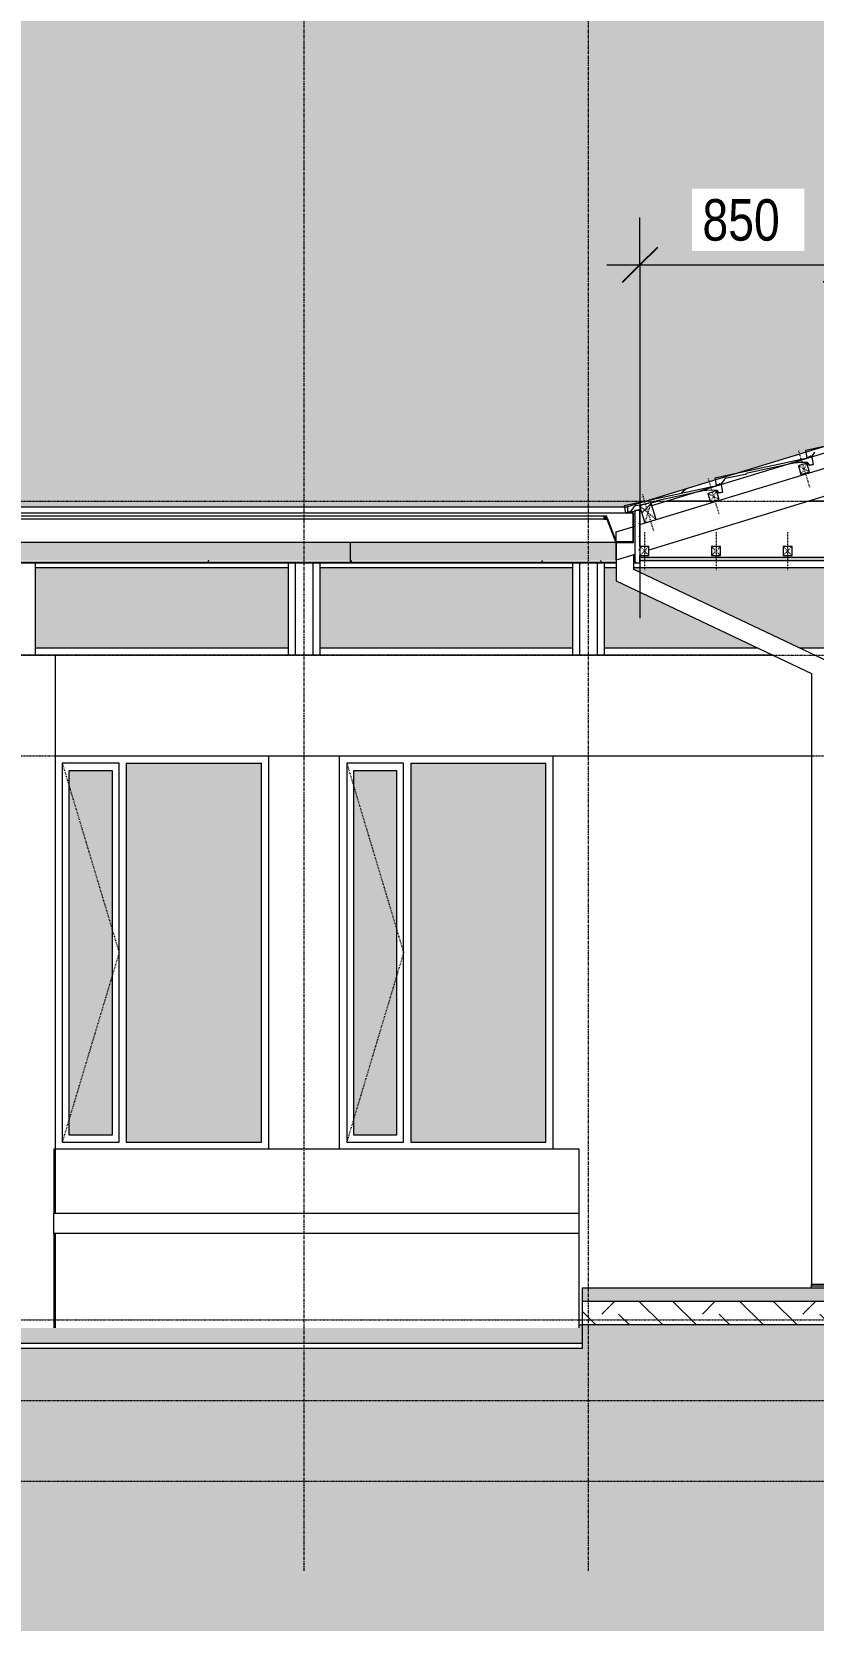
# Model space of a CAD drawing. Header units: millimetres. Extents: x -12186 to 152825, y -4386 to 9463.
# Drawn here: x 93888 to 97182, y -1313 to 5435 of the extents above; entities that cross this region are included whole.
import ezdxf

# ---------------------------------------------------------------- set-up
doc = ezdxf.new("R2010")
doc.units = ezdxf.units.MM
for name, pattern in [('1000 Dashed', [2, 1, -1]), ('Dash', [6.35, 3.175, -3.175]), ('Grid Line', [22.225, 12.7, -3.175, 3.175, -3.175])]:
    doc.linetypes.add(name, pattern=pattern)
for name, color, linetype, lineweight in [('A-ANNO-DIMS', 211, 'Continuous', 5), ('A-ANNO-DIMS-100', 211, 'Continuous', 5), ('A-CLNG', 13, 'Continuous', 9), ('A-CLNG-PATT', 13, 'Continuous', 9), ('A-DETL-GENF', 92, 'Continuous', 5), ('A-DETL-GENF-HDLN', 1, 'Dash', 5), ('A-DETL-MEDM', 33, 'Continuous', 18), ('A-FLOR', 192, 'Continuous', 9), ('A-FLOR-LEVL', 51, 'Continuous', 5), ('A-FLOR-MCUT', 51, 'Continuous', 9), ('A-FLOR-PATT', 8, 'Continuous', 9), ('A-GENM', 13, 'Continuous', 9), ('A-GLAZ', 151, 'Continuous', 9), ('A-GLAZ-CURT', 52, 'Continuous', 5), ('A-GLAZ-CWMG', 51, 'Continuous', 5), ('A-GLAZ-HDLN', 1, 'Dash', 9), ('A-ROOF', 132, 'Continuous', 9), ('A-ROOF-MCUT', 132, 'Continuous', 5), ('A-ROOF-OTLN', 132, 'Continuous', 9), ('A-ROOF-PATT', 132, 'Continuous', 9), ('A-WALL', 113, 'Continuous', 9), ('I-WALL', 2, 'Continuous', 9), ('S-BEAM', 12, 'Continuous', 5), ('S-COLS', 52, 'Continuous', 5), ('S-FSTN', 2, 'Continuous', 5), ('S-GRID', 1, 'Continuous', 5)]:
    doc.layers.add(name, color=color, linetype=linetype, lineweight=lineweight)
doc.styles.add('Arial_3', font='arial.ttf', dxfattribs={"width": 0.8, "height": 175})
doc.dimstyles.new('SVA_Arc_Length-1_8mm_BLUE', dxfattribs={"dimscale": 304.8, "dimtxt": 178.545395, "dimasz": 0.492126, "dimexe": 0.656168, "dimexo": 0.0625, "dimgap": 0.164042, "dimtad": 1, "dimdec": 0, "dimrnd": 5, "dimzin": 0, "dimdsep": 46, "dimtxsty": 'Arial_3', "dimblk1": 'OBLIQUE', "dimblk2": 'OBLIQUE', "dimsah": 1, "dimcen": 0.09, "dimdle": 0.459318, "dimazin": 0, "dimtfac": 1, "dimtdec": 4, "dimtix": 1, "dimtmove": 0, "dimatfit": 3, "dimfxl": 1.148294, "dimfxlon": 1, "dimtvp": 1, "dimtfill": 1, "dimtolj": 1, "dimtzin": 0, "dimarcsym": 2})
pattern_1 = [(45, (103927.5, 5539.62), (0, 424.264), [300, -300]), (45, (103857, 5610.12), (0, 424.264), [300, -300]), (45, (103786, 5681.12), (0, 424.264), [300, -300]), (135, (104210.5, 5751.62), (-424.264, 3e-14), [300, -300]), (135, (104281, 5822.12), (-424.264, 3e-14), [300, -300]), (135, (104352, 5893.12), (-424.264, 3e-14), [300, -300])]

# ---------------------------------------------------------------- blocks, each defined once
blk = doc.blocks.new('W-02 900x1660 - 900-1480273-Section 3')
at = {"layer": 'A-GLAZ', "lineweight": 5}
for points in [[(-13455.6, 780), (-13285.7, 780), (-13285.7, 2319), (-13465.7, 2319), (-13465.7, 780)], [(-13017.7, 750), (-12655.7, 750), (-12655.7, 2349), (-13225.7, 2349), (-13225.7, 750), (-13127.2, 750)]]:
    blk.add_hatch(color=256, dxfattribs=at).paths.add_polyline_path(points)
for p, q in [((-13495.7, 2350), (-13495.7, 750)), ((-13255.7, 2350), (-13495.7, 2350)), ((-13465.7, 780), (-13465.7, 2319)), ((-13465.7, 2319), (-13285.7, 2319)), ((-13285.7, 2319), (-13285.7, 780)), ((-13255.7, 750), (-13255.7, 2350)), ((-13225.7, 2349), (-13225.7, 750)), ((-13225.7, 2349), (-12655.7, 2349)), ((-12655.7, 750), (-12655.7, 2349)), ((-13495.7, 750), (-13255.7, 750)), ((-13285.7, 780), (-13465.7, 780)), ((-13225.7, 750), (-12655.7, 750))]:
    blk.add_line(p, q, dxfattribs=at)
at = {"layer": 'A-GLAZ-HDLN'}
for p, q in [((-13495.7, 2350), (-13255.7, 1550)), ((-13255.7, 1550), (-13495.7, 750))]:
    blk.add_line(p, q, dxfattribs=at)
blk = doc.blocks.new('FP_338-Section 3')
at = {"layer": 'A-ROOF-OTLN', "lineweight": 5}
for p, q in [((-23071.2, 3195), (-11159.8, 3195)), ((-11084.8, 3195), (-11071.2, 3195))]:
    blk.add_line(p, q, dxfattribs=at)
at = {"layer": 'A-ROOF-PATT', "lineweight": 5}
for p, q in [((-23077.9, 3197), (-11159.8, 3197)), ((-12886.7, 3193.9), (-12886.9, 3193.8)), ((-12886.5, 3193.9), (-12886.7, 3193.9)), ((-12886.3, 3193.9), (-12886.5, 3193.9)), ((-12886.1, 3194), (-12886.3, 3193.9)), ((-12885.9, 3194.1), (-12886.1, 3194)), ((-12885.7, 3194.2), (-12885.9, 3194.1)), ((-12885.5, 3194.2), (-12885.7, 3194.2)), ((-12885.3, 3194.4), (-12885.5, 3194.2)), ((-12885.2, 3194.5), (-12885.3, 3194.4)), ((-12885, 3194.6), (-12885.2, 3194.5)), ((-12884.8, 3194.8), (-12885, 3194.6)), ((-12884.6, 3194.9), (-12884.8, 3194.8)), ((-12884.4, 3195.1), (-12884.6, 3194.9)), ((-12884.2, 3195.3), (-12884.4, 3195.1)), ((-12884, 3195.5), (-12884.2, 3195.3)), ((-12883.8, 3195.7), (-12884, 3195.5)), ((-12883.6, 3195.9), (-12883.8, 3195.7)), ((-12883.4, 3196.1), (-12883.6, 3195.9)), ((-12883.2, 3196.3), (-12883.4, 3196.1)), ((-12883, 3196.6), (-12883.2, 3196.3)), ((-12882.9, 3196.8), (-12883, 3196.6)), ((-12882.7, 3197.1), (-12882.9, 3196.8)), ((-12882.5, 3197.4), (-12882.7, 3197.1)), ((-12882.3, 3197.6), (-12882.5, 3197.4)), ((-12882.1, 3197.9), (-12882.3, 3197.6)), ((-12881.9, 3198.2), (-12882.1, 3197.9)), ((-12881.7, 3198.5), (-12881.9, 3198.2)), ((-12881.5, 3198.8), (-12881.7, 3198.5)), ((-12881.3, 3199.2), (-12881.5, 3198.8)), ((-12881.1, 3199.5), (-12881.3, 3199.2)), ((-12880.9, 3199.8), (-12881.1, 3199.5)), ((-12880.7, 3200.2), (-12880.9, 3199.8)), ((-12880.6, 3200.5), (-12880.7, 3200.2)), ((-12880.4, 3200.9), (-12880.6, 3200.5)), ((-12880.2, 3201.2), (-12880.4, 3200.9)), ((-12880, 3201.6), (-12880.2, 3201.2)), ((-12879.8, 3201.9), (-12880, 3201.6)), ((-12879.6, 3202.3), (-12879.8, 3201.9)), ((-12879.4, 3202.6), (-12879.6, 3202.3)), ((-12879.2, 3203), (-12879.4, 3202.6)), ((-12879, 3203.4), (-12879.2, 3203)), ((-12878.8, 3203.8), (-12879, 3203.4)), ((-12878.6, 3204.1), (-12878.8, 3203.8)), ((-12878.5, 3204.5), (-12878.6, 3204.1)), ((-12632.6, 3204.5), (-12632.6, 3204.5)), ((-12280.4, 3204.1), (-12280.6, 3204.5)), ((-12280.2, 3203.8), (-12280.4, 3204.1)), ((-12280.1, 3203.4), (-12280.2, 3203.8)), ((-12279.9, 3203), (-12280.1, 3203.4)), ((-12279.7, 3202.6), (-12279.9, 3203)), ((-12279.5, 3202.3), (-12279.7, 3202.6)), ((-12279.3, 3201.9), (-12279.5, 3202.3)), ((-12279.1, 3201.6), (-12279.3, 3201.9)), ((-12278.9, 3201.2), (-12279.1, 3201.6)), ((-12278.7, 3200.9), (-12278.9, 3201.2)), ((-12278.5, 3200.5), (-12278.7, 3200.9)), ((-12278.3, 3200.2), (-12278.5, 3200.5)), ((-12278.1, 3199.8), (-12278.3, 3200.2)), ((-12277.9, 3199.5), (-12278.1, 3199.8)), ((-12277.8, 3199.2), (-12277.9, 3199.5)), ((-12277.6, 3198.8), (-12277.8, 3199.2)), ((-12277.4, 3198.5), (-12277.6, 3198.8)), ((-12277.2, 3198.2), (-12277.4, 3198.5)), ((-12277, 3197.9), (-12277.2, 3198.2)), ((-12276.8, 3197.6), (-12277, 3197.9)), ((-12276.6, 3197.4), (-12276.8, 3197.6)), ((-12276.4, 3197.1), (-12276.6, 3197.4)), ((-12276.2, 3196.8), (-12276.4, 3197.1)), ((-12276, 3196.6), (-12276.2, 3196.8)), ((-12275.8, 3196.3), (-12276, 3196.6)), ((-12275.9, 3197), (-12275.9, 3204.5)), ((-12275.6, 3196.1), (-12275.8, 3196.3)), ((-12275.5, 3195.9), (-12275.6, 3196.1)), ((-12275.3, 3195.7), (-12275.5, 3195.9)), ((-12275.1, 3195.5), (-12275.3, 3195.7)), ((-12274.9, 3195.3), (-12275.1, 3195.5)), ((-12274.7, 3195.1), (-12274.9, 3195.3)), ((-12274.5, 3194.9), (-12274.7, 3195.1)), ((-12274.3, 3194.8), (-12274.5, 3194.9)), ((-12274.1, 3194.6), (-12274.3, 3194.8)), ((-12273.9, 3194.5), (-12274.1, 3194.6)), ((-12273.7, 3194.4), (-12273.9, 3194.5)), ((-12273.5, 3194.2), (-12273.7, 3194.4)), ((-12273.4, 3194.2), (-12273.5, 3194.2)), ((-12273.2, 3194.1), (-12273.4, 3194.2)), ((-12273, 3194), (-12273.2, 3194.1)), ((-12272.8, 3193.9), (-12273, 3194)), ((-12272.6, 3193.9), (-12272.8, 3193.9)), ((-12272.4, 3193.9), (-12272.6, 3193.9)), ((-12272.2, 3193.8), (-12272.4, 3193.9)), ((-11478.1, 3194.1), (-11478.3, 3194)), ((-11477.9, 3194.2), (-11478.1, 3194.1)), ((-11477.7, 3194.3), (-11477.9, 3194.2)), ((-11477.5, 3194.4), (-11477.7, 3194.3)), ((-11477.3, 3194.5), (-11477.5, 3194.4)), ((-11477.1, 3194.6), (-11477.3, 3194.5)), ((-11476.9, 3194.8), (-11477.1, 3194.6)), ((-11476.7, 3194.9), (-11476.9, 3194.8)), ((-11476.6, 3195.1), (-11476.7, 3194.9)), ((-11476.4, 3195.3), (-11476.6, 3195.1)), ((-11476.2, 3195.5), (-11476.4, 3195.3)), ((-11476, 3195.7), (-11476.2, 3195.5)), ((-11475.8, 3195.9), (-11476, 3195.7)), ((-11475.6, 3196.1), (-11475.8, 3195.9)), ((-11475.4, 3196.4), (-11475.6, 3196.1)), ((-11475.2, 3196.6), (-11475.4, 3196.4)), ((-11475, 3196.9), (-11475.2, 3196.6)), ((-11474.8, 3197.1), (-11475, 3196.9)), ((-11474.6, 3197.4), (-11474.8, 3197.1)), ((-11474.5, 3197.7), (-11474.6, 3197.4)), ((-11474.3, 3198), (-11474.5, 3197.7)), ((-11474.1, 3198.3), (-11474.3, 3198)), ((-11473.9, 3198.6), (-11474.1, 3198.3)), ((-11473.7, 3198.9), (-11473.9, 3198.6)), ((-11473.5, 3199.2), (-11473.7, 3198.9)), ((-11473.3, 3199.5), (-11473.5, 3199.2)), ((-11473.1, 3199.8), (-11473.3, 3199.5)), ((-11472.9, 3200.2), (-11473.1, 3199.8)), ((-11472.7, 3200.5), (-11472.9, 3200.2)), ((-11472.5, 3200.9), (-11472.7, 3200.5)), ((-11472.4, 3201.2), (-11472.5, 3200.9)), ((-11472.2, 3201.6), (-11472.4, 3201.2)), ((-11472, 3201.9), (-11472.2, 3201.6)), ((-11471.8, 3202.3), (-11472, 3201.9)), ((-11471.6, 3202.7), (-11471.8, 3202.3)), ((-11471.4, 3203), (-11471.6, 3202.7)), ((-11471.2, 3203.4), (-11471.4, 3203)), ((-11471, 3203.8), (-11471.2, 3203.4)), ((-11470.8, 3204.1), (-11471, 3203.8)), ((-11470.6, 3204.5), (-11470.8, 3204.1)), ((-11224.6, 3204.1), (-11224.8, 3204.5)), ((-11224.4, 3203.8), (-11224.6, 3204.1)), ((-11224.2, 3203.4), (-11224.4, 3203.8)), ((-11224, 3203.1), (-11224.2, 3203.4)), ((-11223.9, 3202.7), (-11224, 3203.1)), ((-11223.7, 3202.4), (-11223.9, 3202.7)), ((-11223.5, 3202), (-11223.7, 3202.4)), ((-11223.3, 3201.7), (-11223.5, 3202)), ((-11223.1, 3201.4), (-11223.3, 3201.7)), ((-11222.9, 3201), (-11223.1, 3201.4)), ((-11222.8, 3200.7), (-11222.9, 3201)), ((-11222.6, 3200.4), (-11222.8, 3200.7)), ((-11222.4, 3200), (-11222.6, 3200.4)), ((-11222.2, 3199.7), (-11222.4, 3200)), ((-11222, 3199.4), (-11222.2, 3199.7)), ((-11221.8, 3199.1), (-11222, 3199.4)), ((-11221.7, 3198.8), (-11221.8, 3199.1)), ((-11221.5, 3198.5), (-11221.7, 3198.8)), ((-11221.3, 3198.2), (-11221.5, 3198.5)), ((-11221.1, 3197.9), (-11221.3, 3198.2)), ((-11084.8, 3197), (-11077.9, 3197))]:
    blk.add_line(p, q, dxfattribs=at)
blk = doc.blocks.new('Downpipe - Downpipe-1373795-Section 3')
at = {"layer": 'A-GENM', "lineweight": 5}
for p, q in [((-11159.8, 3280.2), (-11159.8, 3119)), ((-11084.8, 3166.5), (-11084.8, 3229.3)), ((-11159.8, 3119), (-10334.8, 2727.6)), ((-10259.8, 2775), (-11084.8, 3166.5)), ((-10259.8, 144.1), (-10259.8, 2775)), ((-10334.8, 2727.6), (-10334.8, 144.1)), ((-10334.8, 151.5), (-10259.8, 151.5)), ((-10334.8, 134), (-10334.8, 151.5)), ((-10334.8, 144.1), (-10259.8, 144.1)), ((-10259.8, 134), (-10259.8, 151.5))]:
    blk.add_line(p, q, dxfattribs=at)
blk = doc.blocks.new('Structural Connections 1 - Structural Connections 1-1359859-Section 3')
at = {"layer": 'S-FSTN'}
for p, q in [((-10762.1, 3455), (-10947.1, 3455)), ((-10736.4, 3455), (-10747.5, 3455)), ((-10113.2, 3455), (-10346.5, 3455))]:
    blk.add_line(p, q, dxfattribs=at)
blk = doc.blocks.new('Timber Truss - Timber Truss-1376232-Section 3')
at = {"layer": 'S-BEAM'}
for p, q in [((-11058.8, 3356.4), (-7802.7, 4351.9)), ((-7802.7, 4232.7), (-11020.7, 3248.9)), ((-11159.7, 3325.6), (-11088.8, 3347.3)), ((-11159.7, 3288.9), (-11159.7, 3325.6)), ((-11085.7, 3348.2), (-11080.7, 3349.8)), ((-11159.7, 3206.4), (-11159.7, 3280.1)), ((-11080.7, 3230.5), (-11159.7, 3206.4))]:
    blk.add_line(p, q, dxfattribs=at)
blk = doc.blocks.new('System Panel - Glazed-1463160-Section 3')
at = {"layer": 'A-GLAZ-CURT'}
blk.add_hatch(color=256, dxfattribs=at).paths.add_polyline_path([(-21993.8, 2835), (-20943.2, 2835), (-20943.2, 3175), (-22008.2, 3175), (-22008.2, 2835)])
blk = doc.blocks.new('Rectangular Mullion - 30x75-V347-Section 3')
at = {"layer": 'A-GLAZ-CWMG'}
for p, q in [((-12408.1718, 3175), (-12408.1718, 3195)), ((-12408.1718, 3175), (-11343.1718, 3175)), ((-11343.1718, 3195), (-11343.1718, 3175))]:
    blk.add_line(p, q, dxfattribs=at)
blk = doc.blocks.new('Rectangular Mullion - 30x75-1463159-Section 3')
at = {"layer": 'A-GLAZ-CWMG'}
for p, q in [((-22008.1718, 2805), (-22008.1718, 2835)), ((-20943.1718, 2835), (-22008.1718, 2835)), ((-20943.1718, 2835), (-20943.1718, 2805))]:
    blk.add_line(p, q, dxfattribs=at)
blk = doc.blocks.new('Rectangular Mullion - 30x75-V346-Section 3')
at = {"layer": 'A-GLAZ-CWMG'}
blk.add_line((-13743.1718, 3195), (-13743.1718, 2805), dxfattribs=at)
blk = doc.blocks.new('Rectangular Mullion - 30x75-V348-Section 3')
at = {"layer": 'A-GLAZ-CWMG'}
blk.add_line((-12408.1718, 2805), (-12408.1718, 3195), dxfattribs=at)
blk = doc.blocks.new('System Panel - Glazed-V353-Section 3')
at = {"layer": 'A-GLAZ-CURT'}
h = blk.add_hatch(color=256, dxfattribs=at)
h.paths.add_polyline_path([(-11208.2, 2835), (-10561.2, 2835), (-11159.8, 3119), (-11159.8, 3175), (-11208.2, 3175), (-11208.2, 2999.3)])
h.paths.add_polyline_path([(-10171.7, 2835), (-10143.2, 2835), (-10143.2, 3175), (-11084.8, 3175), (-11084.8, 3166.5), (-10386.2, 2835), (-10259.8, 2835)])
blk = doc.blocks.new('Rectangular Mullion - 30x75-V354-Section 3')
at = {"layer": 'A-GLAZ-CWMG'}
for p, q in [((-11208.2, 3175), (-11208.2, 3195)), ((-11208.2, 3175), (-11159.8, 3175)), ((-11084.8, 3175), (-10143.2, 3175)), ((-10143.2, 3205), (-10143.2, 3175))]:
    blk.add_line(p, q, dxfattribs=at)
blk = doc.blocks.new('Rectangular Mullion - 30x75-V355-Section 3')
at = {"layer": 'A-GLAZ-CWMG'}
for p, q in [((-11208.2, 2805), (-11208.2, 2835)), ((-10561.2, 2835), (-11208.2, 2835)), ((-10143.2, 2835), (-10386.2, 2835)), ((-10143.2, 2835), (-10143.2, 2805))]:
    blk.add_line(p, q, dxfattribs=at)
blk = doc.blocks.new('Repeating Detail - Timber _38 x 38_-372870-Section 3')
at = {"layer": 'A-DETL-GENF'}
for p, q in [((-10354.3, 3614.9), (-10390.7, 3603.8)), ((-10390.7, 3603.8), (-10379.6, 3567.5)), ((-10379.6, 3567.5), (-10343.2, 3578.6)), ((-10343.2, 3578.6), (-10354.3, 3614.9)), ((-10735.7, 3498.4), (-10772, 3487.3)), ((-10772, 3487.3), (-10760.9, 3450.9)), ((-10760.9, 3450.9), (-10724.5, 3462)), ((-10724.5, 3462), (-10735.7, 3498.4))]:
    blk.add_line(p, q, dxfattribs=at)
at = {"layer": 'A-DETL-GENF-HDLN'}
for p, q in [((-10390.3, 3667.7), (-10343.6, 3514.7)), ((-10343.2, 3578.6), (-10390.7, 3603.8)), ((-10354.3, 3614.9), (-10379.6, 3567.5)), ((-10771.7, 3551.1), (-10724.9, 3398.1)), ((-10724.5, 3462), (-10772, 3487.3)), ((-10735.7, 3498.4), (-10760.9, 3450.9))]:
    blk.add_line(p, q, dxfattribs=at)
blk = doc.blocks.new('Repeating Detail - Conc Roof Tile-372879-Section 3')
at = {"layer": 'A-DETL-GENF'}
for p, q in [((-9950.2, 3757.2), (-10360.9, 3669.3)), ((-10360.9, 3669.3), (-10354.5, 3639.5)), ((-10341.8, 3642.2), (-10341.1, 3644.4)), ((-10341.1, 3644.4), (-10341.8, 3642.2)), ((-10341.1, 3644.4), (-10339.4, 3644.8)), ((-10339.4, 3644.8), (-10341.1, 3644.4)), ((-10339.4, 3644.8), (-10337.9, 3643.1)), ((-10337.9, 3643.1), (-10339.4, 3644.8)), ((-10322.7, 3661.2), (-10333.3, 3644.9)), ((-10332.7, 3640.2), (-10743.4, 3552.4)), ((-10402.3, 3616.7), (-10604.7, 3573.4)), ((-10402.3, 3616.7), (-10394.4, 3617.8)), ((-10394, 3617.8), (-10402.3, 3616.7)), ((-10352.7, 3617.6), (-10394, 3617.8)), ((-10354.5, 3639.5), (-10341.8, 3642.2)), ((-10341.8, 3642.2), (-10354.5, 3639.5)), ((-10349.9, 3615.8), (-10347, 3608.5)), ((-10347, 3608.5), (-10349.9, 3615.8)), ((-10342.1, 3607), (-10343.6, 3606.7)), ((-10326.3, 3610.4), (-10342.1, 3607)), ((-10342.1, 3607), (-10326.3, 3610.4)), ((-10326.3, 3610.4), (-10342.1, 3607)), ((-10337.9, 3643.1), (-10335.2, 3643.6)), ((-10335.2, 3643.6), (-10337.9, 3643.1)), ((-10326.3, 3610.4), (-10332.7, 3640.2)), ((-10715.2, 3523.3), (-11125.9, 3435.4)), ((-10743.4, 3552.4), (-10737, 3522.6)), ((-10737, 3522.6), (-10724.3, 3525.3)), ((-10724.3, 3525.3), (-10737, 3522.6)), ((-10724.3, 3525.3), (-10723.6, 3527.5)), ((-10723.6, 3527.5), (-10724.3, 3525.3)), ((-10723.6, 3527.5), (-10722, 3527.8)), ((-10722, 3527.8), (-10723.6, 3527.5)), ((-10722, 3527.8), (-10720.4, 3526.1)), ((-10720.4, 3526.1), (-10722, 3527.8)), ((-10720.4, 3526.1), (-10717.7, 3526.7)), ((-10717.7, 3526.7), (-10720.4, 3526.1)), ((-10705.3, 3544.3), (-10715.8, 3528)), ((-10708.8, 3493.5), (-10715.2, 3523.3)), ((-10692.4, 3553), (-10614.9, 3568.5)), ((-11074.9, 3436.1), (-11022.3, 3446.6)), ((-11012, 3448.6), (-10997.4, 3451.5)), ((-10784.8, 3499.7), (-10987.3, 3456.4)), ((-10784.8, 3499.7), (-10776.9, 3500.8)), ((-10776.5, 3500.8), (-10784.8, 3499.7)), ((-10735.2, 3500.7), (-10776.5, 3500.8)), ((-10732.5, 3498.8), (-10729.5, 3491.6)), ((-10729.5, 3491.6), (-10732.5, 3498.8)), ((-10724.6, 3490.1), (-10726.1, 3489.8)), ((-10708.8, 3493.5), (-10724.6, 3490.1)), ((-10724.6, 3490.1), (-10708.8, 3493.5)), ((-10708.8, 3493.5), (-10724.6, 3490.1)), ((-11125.9, 3435.4), (-11119.6, 3405.6)), ((-11119.6, 3405.6), (-11106.8, 3408.3)), ((-11106.8, 3408.3), (-11119.6, 3405.6)), ((-11106.8, 3408.3), (-11106.1, 3410.5)), ((-11106.1, 3410.5), (-11106.8, 3408.3)), ((-11106.1, 3410.5), (-11104.5, 3410.9)), ((-11104.5, 3410.9), (-11106.1, 3410.5)), ((-11104.5, 3410.9), (-11102.9, 3409.2)), ((-11102.9, 3409.2), (-11104.5, 3410.9)), ((-11102.9, 3409.2), (-11100.2, 3409.7)), ((-11100.2, 3409.7), (-11102.9, 3409.2)), ((-11087.8, 3427.3), (-11098.3, 3411))]:
    blk.add_line(p, q, dxfattribs=at)
for centre, radius, start, end in [((-10335.8, 3646.6), 3, 282.07566, 327.07566), ((-10335.8, 3646.6), 3, 282.07566, 327.07566), ((-10352.7, 3614.6), 3, 22.07566, 89.8219), ((-10344.2, 3609.7), 3, 202.07566, 282.07566), ((-10344.2, 3609.7), 3, 202.07566, 282.07566), ((-10718.3, 3529.6), 3, 282.07566, 327.07566), ((-10718.3, 3529.6), 3, 282.07566, 327.07566), ((-10688.5, 3533.4), 20, 101.28455, 147.07566), ((-10616, 3578.4), 10, 276.57566, 312.04112), ((-10602.6, 3563.6), 10, 102.07566, 132.04112), ((-10998.6, 3461.5), 10, 276.57566, 312.04112), ((-10985.2, 3446.6), 10, 102.07566, 132.04112), ((-10735.2, 3497.7), 3, 22.07566, 89.8219), ((-10726.7, 3492.7), 3, 202.07566, 282.07566), ((-10726.7, 3492.7), 3, 202.07566, 282.07566), ((-11100.9, 3412.7), 3, 282.07566, 327.07566), ((-11100.9, 3412.7), 3, 282.07566, 327.07566), ((-11071, 3416.5), 20, 101.28455, 147.07566)]:
    blk.add_arc(centre, radius, start, end, dxfattribs=at)
blk = doc.blocks.new('Repeating Detail - Timber _50 x 75_-372872-Section 3')
at = {"layer": 'A-DETL-GENF'}
h = blk.add_hatch(dxfattribs=at)
h.set_pattern_fill('FP_136', color=256, style=0, pattern_type=2)
h.set_pattern_definition([(45, (-3547.9, 5504.12), (-141.4214, 141.4214), [])])
h.paths.add_polyline_path([(-11038.2, 3363.3), (-10990.4, 3377.9), (-11012.4, 3449.6), (-11060.2, 3435), (-11047.4, 3393.2)])
for p, q in [((-11012.4, 3449.6), (-11060.2, 3435)), ((-10990.4, 3377.9), (-11012.4, 3449.6)), ((-11060.2, 3435), (-11038.2, 3363.3)), ((-11038.2, 3363.3), (-10990.4, 3377.9))]:
    blk.add_line(p, q, dxfattribs=at)
at = {"layer": 'A-DETL-GENF-HDLN'}
for p, q in [((-11048.7, 3483), (-11001.9, 3329.9)), ((-11012.4, 3449.6), (-11038.2, 3363.3)), ((-10990.4, 3377.9), (-11060.2, 3435))]:
    blk.add_line(p, q, dxfattribs=at)
blk = doc.blocks.new('Repeating Detail - Timber _38 x 38_-V356-Section 3')
at = {"layer": 'A-DETL-GENF'}
for p, q in [((-11020.7, 3263.5), (-11058.7, 3263.5)), ((-11058.7, 3263.5), (-11058.7, 3225.5)), ((-11020.7, 3225.5), (-11020.7, 3263.5)), ((-10719, 3263.5), (-10757, 3263.5)), ((-10757, 3263.5), (-10757, 3225.5)), ((-10719, 3225.5), (-10719, 3263.5)), ((-10417.3, 3263.5), (-10455.3, 3263.5)), ((-10455.3, 3263.5), (-10455.3, 3225.5)), ((-10417.3, 3225.5), (-10417.3, 3263.5)), ((-10115.7, 3263.5), (-10153.7, 3263.5)), ((-10153.7, 3263.5), (-10153.7, 3225.5)), ((-10115.7, 3225.5), (-10115.7, 3263.5)), ((-11058.7, 3225.5), (-11020.7, 3225.5)), ((-10757, 3225.5), (-10719, 3225.5)), ((-10455.3, 3225.5), (-10417.3, 3225.5)), ((-10153.7, 3225.5), (-10115.7, 3225.5))]:
    blk.add_line(p, q, dxfattribs=at)
at = {"layer": 'A-DETL-GENF-HDLN'}
for p, q in [((-11039.7, 3324.5), (-11039.7, 3164.5)), ((-10738, 3324.5), (-10738, 3164.5)), ((-10436.3, 3324.5), (-10436.3, 3164.5)), ((-10134.7, 3324.5), (-10134.7, 3164.5)), ((-11020.7, 3263.5), (-11058.7, 3225.5)), ((-11020.7, 3225.5), (-11058.7, 3263.5)), ((-10719, 3263.5), (-10757, 3225.5)), ((-10719, 3225.5), (-10757, 3263.5)), ((-10417.3, 3263.5), (-10455.3, 3225.5)), ((-10417.3, 3225.5), (-10455.3, 3263.5)), ((-10115.7, 3263.5), (-10153.7, 3225.5)), ((-10115.7, 3225.5), (-10153.7, 3263.5))]:
    blk.add_line(p, q, dxfattribs=at)
blk = doc.blocks.new('DIMBLOCK34-Section 3')
at = {"layer": 'A-ANNO-DIMS-100'}
for p, q in [((96452.2, 4452.2), (96452.2, 4652.2)), ((97300.2, 4452.2), (97300.2, 4652.2)), ((96312.2, 4452.2), (97440.2, 4452.2)), ((96452.2, 4452.2), (96452.2, 2961.1)), ((97300.2, 4452.2), (97300.2, 4102.2))]:
    blk.add_line(p, q, dxfattribs=at)
at = {"layer": 'A-ANNO-DIMS-100', "lineweight": 25}
for p, q in [((96452.2, 4452.2), (96527.2, 4527.2)), ((97300.2, 4452.2), (97375.2, 4527.2)), ((96452.2, 4452.2), (96377.2, 4377.2)), ((97300.2, 4452.2), (97225.2, 4377.2))]:
    blk.add_line(p, q, dxfattribs=at)
at = {"layer": 'A-ANNO-DIMS-100', "color": 0, "insert": (96715.5, 4729.4), "char_height": 175, "width": 385.658, "attachment_point": 1, "line_spacing_factor": 0.941778, "style": 'Arial_3', "bg_fill": 3, "box_fill_scale": 1.25, "bg_fill_color": 256, "bg_fill_true_color": 13158600, "bg_fill_transparency": 0}
blk.add_mtext('850', dxfattribs=at)
blk = doc.blocks.new('_Oblique')
at = {"color": 0, "linetype": 'ByBlock', "lineweight": -2}
blk.add_line((-0.5, -0.5), (0.5, 0.5), dxfattribs=at)

msp = doc.modelspace()

# ---------------------------------------------------------------- hatches: boundary and pattern name
at = {"layer": 'A-CLNG-PATT', "lineweight": 5}
h = msp.add_hatch(dxfattribs=at)
h.set_pattern_fill('FP_127', color=256, style=0, pattern_type=2)
h.set_pattern_definition([(0, (103962.988, 5504.122), (101.6, 25.4), [3.353, -72.847, 3.353, -72.847, -406.4]), (0, (103962.988, 5504.122), (101.6, 25.4), [-152.4, 3.353, -149.047, 3.353, -72.847, -177.8]), (0, (103962.988, 5504.122), (101.6, 25.4), [-381, 3.353, -47.447, 3.353, -123.647]), (120, (104001.088, 5516.822), (-72.797045, 75.28818), [3.353, -72.847, 3.353, -72.847, -406.4]), (120, (104001.088, 5516.822), (-72.797045, 75.28818), [-152.4, 3.353, -149.047, 3.353, -72.847, -177.8]), (120, (104001.088, 5516.822), (-72.797045, 75.28818), [-381, 3.353, -47.447, 3.353, -123.647]), (240, (104013.788, 5567.622), (-28.802955, -100.68818), [3.353, -72.847, 3.353, -72.847, -406.4]), (240, (104013.788, 5567.622), (-28.802955, -100.68818), [-152.4, 3.353, -149.047, 3.353, -72.847, -177.8]), (240, (104013.788, 5567.622), (-28.802955, -100.68818), [-381, 3.353, -47.447, 3.353, -123.647])])
h.paths.add_polyline_path([(108504.5, 3205), (109370.2, 3205), (109370.2, 3217), (108444.7, 3217), (108444.7, 3205), (108449.8, 3205)])
h.paths.add_polyline_path([(96452.2, 3205), (99797.7, 3205), (99797.7, 3217), (96452.2, 3217)])
at = {"layer": 'A-DETL-GENF'}
h = msp.add_hatch(dxfattribs=at)
h.set_pattern_fill('FP_113', color=135, style=0, pattern_type=2)
h.set_pattern_definition(pattern_1)
h.paths.add_polyline_path([(94510.3, -1312.7), (112007.4, -1312.7), (112007.4, 5.8), (110837.6, -420), (108542.2, -420), (108542.2, -552.5), (108857.2, -552.5), (108857.2, -852.5), (107957.2, -852.5), (107957.2, -552.5), (108272.2, -552.5), (108272.2, -285), (104620.2, -285), (104620.2, -552.5), (104903.2, -552.5), (104903.2, -852.5), (104203.2, -852.5), (104203.2, -552.5), (104486.2, -545), (104486.2, -285), (102404.2, -285), (102404.2, -552.5), (102699.2, -552.5), (102699.2, -852.5), (101999.2, -852.5), (101999.2, -552.5), (102294.2, -552.5), (102294.2, -285), (99978.2, -285), (99978.2, -552.5), (100293.2, -552.5), (100293.2, -852.5), (99393.2, -852.5), (99393.2, -552.5), (99708.2, -552.5), (99703.8, -20), (96208.2, -20), (96208.2, -120), (84156, -120), (84156, -1312.7), (94493.2, -1312.7)])
at = {"layer": 'A-FLOR-PATT'}
msp.add_hatch(color=256, dxfattribs=at).paths.add_polyline_path([(97783, 79), (99708.2, 145.4), (99708.2, 200.4), (97749.7, 134), (96208.2, 134.2), (96208.2, 79.2), (97777.1, 79)])
at = {"layer": 'A-FLOR-PATT', "lineweight": 5}
h = msp.add_hatch(dxfattribs=at)
h.set_pattern_fill('FP_113', color=256, style=0, pattern_type=2)
h.set_pattern_definition(pattern_1)
h.paths.add_polyline_path([(96221.2, -20), (97831.8, -19.4), (99708.2, 45.4), (99708.2, 145.4), (97777.1, 79), (96208.2, 79.2), (96208.2, -20)])
h = msp.add_hatch(dxfattribs=at)
h.set_pattern_fill('FP_114', color=256, style=0, pattern_type=2)
h.set_pattern_definition([(356.951, (99043.383, -210.073), (141.421131, -0.0011883), [212.433, -70.811]), (3.049, (99114.094, -213.839), (141.421131, 0.0011883), [212.433, -70.811])])
h.paths.add_polyline_path([(91428.2, -100), (96208.2, -100), (96208.2, -20), (96195.2, -21), (96195.2, -33.4), (93685.2, -33.4), (93685.2, -20), (88891.2, -20), (88891.2, -33.4), (86675.2, -33.4), (86675.2, -20), (85300.2, -20), (85300.2, -100), (91209.3, -100)])
at = {"layer": 'A-ROOF-PATT', "lineweight": 5}
h = msp.add_hatch(dxfattribs=at)
h.set_pattern_fill('FP_118', color=256, style=0, pattern_type=2)
h.set_pattern_definition([(0, (107510.896, -935.11), (323.85, 44.557), [76.2, -63.5, 88.9, -38.1, -165.1]), (0, (107510.896, -935.11), (323.85, 44.557), [-266.7, 114.3, -50.8]), (0, (107587.096, -933.254), (323.85, 44.557), [63.5, -241.3, 50.8, -76.2]), (0, (107739.496, -937.896), (323.85, 44.557), [38.1, -393.7]), (90, (107510.9, -935.11), (-107.95, 44.557), [42.701, -135.529]), (90, (107587.1, -935.11), (-107.95, 44.557), [41.773, -136.457]), (90, (107650.6, -935.11), (-107.95, 44.557), [38.988, -139.242]), (90, (107739.5, -937.9), (-107.95, 44.557), [42.701, -135.529]), (90, (107777.6, -937.9), (-107.95, 44.557), [42.701, -135.529]), (90, (107891.9, -935.11), (-107.95, 44.557), [40.844, -137.385])])
h.paths.add_polyline_path([(84400.2, 3431.1), (84513.4, 3431.1), (84513.4, 3435.3), (84486.7, 3457.6), (84413.9, 3435.3)])
h.paths.add_polyline_path([(96400.2, 3431.1), (102921.2, 5424.8), (102812.7, 5458), (102809.6, 5456.2), (102808.8, 5443.5), (102789.9, 5444.9), (102761.2, 5428.3), (102761.2, 5402.9), (102746.2, 5402.9), (102746.2, 5429.7), (102781.4, 5450), (101616.4, 5806.2), (92292.5, 5806.2), (92292.5, 5784.4), (84595.5, 3431.1), (96351.2, 3431.1)])
h = msp.add_hatch(dxfattribs=at)
h.set_pattern_fill('FP_116', color=256, style=0, pattern_type=2)
h.set_pattern_definition([(50, (103963, 5504.1), (728.737, -63.756), [76.2, -838.2]), (355, (103963, 5504.1), (-140.97, 764.23), [60.96, -670.56]), (100.451, (104023.7, 5498.8), (587.77, 700.467), [64.76, -712.36]), (46.184, (103963, 5707.3), (1084.32, -168.17), [114.3, -1257.3]), (96.636, (104053.3, 5693.3), (949.61, 989.71), [97.14, -1068.54]), (351.184, (103963, 5707.3), (949.62, 989.7), [91.44, -1005.84]), (21, (104064.6, 5656.5), (606.46, -409.06), [76.2, -838.2]), (326, (104064.6, 5656.5), (247.21, 736.75), [60.96, -670.56]), (71.451, (104115.1, 5622.4), (853.67, 327.685), [64.76, -712.36]), (37.5, (103963, 5504.12), (12.355, 338.22), [33.528, -628.904, 33.528, -647.192, -673.1]), (37.5, (103963, 5504.12), (12.355, 338.22), [-1343.152, 33.528, -639.572]), (7.5, (103963, 5504.12), (267.279, 400.722), [33.528, -354.584, 33.528, -613.664, -256.54]), (7.5, (103963, 5504.12), (267.279, 400.722), [-1035.304, 33.528, -223.012]), (327.5, (103736.42, 5504.12), (542.363, -22.915), [33.528, -220.472, 33.528, -1810.512]), (327.5, (103736.42, 5504.12), (542.363, -22.915), [-287.528, -758.952, 33.528, -1018.032]), (317.5, (103634.8, 5504.1), (592.517, 101.707), [33.528, -296.672, 33.528, -492.76, -746.76]), (317.5, (103634.8, 5504.1), (592.517, 101.707), [-856.49, 33.53, -713.23])])
h.paths.add_polyline_path([(109442.2, 3405), (109442.2, 3431.1), (102921.2, 5424.8), (96400.2, 3431.1), (96400.2, 3405), (96454.8, 3421.7), (96450.7, 3435), (96498.5, 3449.6), (96502.6, 3436.3), (102921.2, 5398.7), (109380.2, 3424)])
h = msp.add_hatch(dxfattribs=at)
h.set_pattern_fill('FP_119', color=256, style=0, pattern_type=2)
h.set_pattern_definition([(0, (103962.99, 5504.12), (406.4, 101.6), [33.528, -271.272, 33.528, -271.272, -1625.6]), (0, (103962.99, 5504.12), (406.4, 101.6), [-609.6, 33.528, -576.072, 33.528, -271.272, -711.2]), (0, (103962.99, 5504.12), (406.4, 101.6), [-1524, 33.528, -169.672, 33.528, -474.472]), (120, (104115.39, 5554.92), (-291.1882, 301.1527), [33.528, -271.272, 33.528, -271.272, -1625.6]), (120, (104115.39, 5554.92), (-291.1882, 301.1527), [-609.6, 33.528, -576.072, 33.528, -271.272, -711.2]), (120, (104115.39, 5554.92), (-291.1882, 301.1527), [-1524, 33.528, -169.672, 33.528, -474.472]), (240, (104166.19, 5758.12), (-115.2118, -402.7527), [33.528, -271.272, 33.528, -1896.872]), (240, (104166.19, 5758.12), (-115.2118, -402.7527), [-338.328, -271.272, 33.528, -576.072, -1016]), (240, (104166.19, 5758.12), (-115.2118, -402.7527), [-1219.2, 33.528, -271.272, 33.528, -677.672]), (240, (104166.19, 5758.12), (-115.2118, -402.7527), [-1557.528, -169.672, 33.528, -474.472])])
h.paths.add_polyline_path([(94055.3, 3204.5), (96351.1, 3204.5), (96351, 3280.1), (84430.2, 3280.1), (84430.2, 3204.5), (93836.4, 3204.5)])
h.paths.add_polyline_path([(96430.2, 3204.5), (96430.2, 3230.5), (96426.1, 3229.3), (96426.1, 3204.5)])
h.paths.add_polyline_path([(96425.2, 3348.2), (96430.2, 3349.8), (96430.2, 3414.2), (96400.2, 3405), (96425.2, 3405), (96425.2, 3358.7)])
h = msp.add_hatch(dxfattribs=at)
h.set_pattern_fill('FP_128', color=256, style=0, pattern_type=2)
h.set_pattern_definition([(0, (90430.2, 3309.8), (0, 1200), []), (90, (90430.2, 3309.8), (-2400, 1e-13), [])])
h.paths.add_polyline_path([(94055.3, 3204.5), (96351.1, 3204.5), (96351, 3280.1), (84430.2, 3280.1), (84430.2, 3204.5), (93836.4, 3204.5)])
h.paths.add_polyline_path([(96430.2, 3204.5), (96430.2, 3230.5), (96426.1, 3229.3), (96426.1, 3204.5)])
h.paths.add_polyline_path([(96425.2, 3348.2), (96430.2, 3349.8), (96430.2, 3414.2), (96400.2, 3405), (96425.2, 3405), (96425.2, 3358.7)])

# ---------------------------------------------------------------- linework, layer by layer
at = {"layer": 'A-CLNG'}
for p, q in [((99797.7, 3217), (96452.2, 3217)), ((96452.2, 3217), (96452.2, 3205)), ((96452.2, 3205), (99797.7, 3205))]:
    msp.add_line(p, q, dxfattribs=at)
at = {"layer": 'A-DETL-MEDM'}
for p, q in [((99703.8, -20), (96208.2, -20)), ((96208.2, -20), (96208.2, -120)), ((96208.2, -120), (84156, -120))]:
    msp.add_line(p, q, dxfattribs=at)
at = {"layer": 'A-FLOR'}
for p, q in [((93979.2, 450), (96195.2, 450)), ((93979.2, 365), (93979.2, 450)), ((96195.2, 365), (96195.2, 450)), ((96195.2, 365), (93979.2, 365)), ((96208.2, 134.2), (96208.2, -20)), ((97783, 134), (96208.2, 134.2)), ((96195.2, -20), (96208.2, -20)), ((96208.2, -100), (85300.2, -100))]:
    msp.add_line(p, q, dxfattribs=at)
at = {"layer": 'A-FLOR-LEVL', "linetype": '1000 Dashed'}
for p, q in [((81425.9, 3455), (113295, 3455)), ((81425.9, 2805), (114565, 2805)), ((81425.9, 2380), (113295, 2380)), ((81425.9, 0), (114565, 0)), ((81425.9, -340), (114565, -340)), ((81425.9, -680), (113295, -680))]:
    msp.add_line(p, q, dxfattribs=at)
at = {"layer": 'A-FLOR-MCUT'}
msp.add_line((96208.2, 79.2), (97783, 79), dxfattribs=at)
at = {"layer": 'A-ROOF'}
for p, q in [((102921.2, 5424.8), (96400.2, 3431.1)), ((96502.6, 3436.3), (99708.2, 4416.4)), ((96400.2, 3405), (84400.2, 3405)), ((84595.5, 3431.1), (96400.2, 3431.1)), ((96400.2, 3431.1), (96400.2, 3405)), ((96400.2, 3405), (96454.8, 3421.7))]:
    msp.add_line(p, q, dxfattribs=at)
at = {"layer": 'A-ROOF-MCUT'}
for p, q in [((96312.9, 3392.3), (96300.2, 3392.3)), ((96300.2, 3392.3), (96300.2, 3379.6)), ((96300.2, 3379.6), (96312.9, 3379.6)), ((96303.4, 3382.8), (96303.4, 3389.1)), ((96303.4, 3389.1), (96312.9, 3389.1)), ((96315.3, 3382.8), (96303.4, 3382.8)), ((96312.9, 3389.1), (96312.9, 3392.3)), ((96312.9, 3379.6), (96351, 3280.1)), ((96353.4, 3283.3), (96315.3, 3382.8)), ((96425.2, 3405), (96422, 3405)), ((96422, 3405), (96422, 3283.3)), ((96425.2, 3280.1), (96425.2, 3405)), ((96452.2, 3415), (96430.2, 3415)), ((96430.2, 3415), (96430.2, 3204.5)), ((96452.2, 3361.5), (96452.2, 3415)), ((96449.2, 3359.5), (96449.2, 3361.5)), ((96449.2, 3361.5), (96452.2, 3361.5)), ((96452.2, 3359.5), (96449.2, 3359.5)), ((96452.2, 3306), (96452.2, 3359.5)), ((96351, 3280.1), (96425.2, 3280.1)), ((96422, 3283.3), (96353.4, 3283.3)), ((96449.2, 3304), (96449.2, 3306)), ((96449.2, 3306), (96452.2, 3306)), ((96452.2, 3304), (96449.2, 3304)), ((96449.2, 3248.5), (96449.2, 3250.5)), ((96449.2, 3250.5), (96452.2, 3250.5)), ((96452.2, 3248.5), (96449.2, 3248.5)), ((96452.2, 3263.5), (96452.2, 3304)), ((96439.7, 3195), (96452.2, 3195)), ((96452.2, 3195), (96452.2, 3225.5))]:
    msp.add_line(p, q, dxfattribs=at)
msp.add_arc((96439.7, 3204.5), 9.5, 180, 270, dxfattribs=at)
at = {"layer": 'A-ROOF-OTLN', "lineweight": 5}
for p, q in [((96300.2, 3392.3), (84300.2, 3392.3)), ((96300.2, 3379.6), (84300.2, 3379.6)), ((96422, 3405), (96400.2, 3405)), ((96351, 3280.1), (84351, 3280.1))]:
    msp.add_line(p, q, dxfattribs=at)
msp.add_open_spline([(96430.2, 3204.5), (96430.2, 3203.7), (96430.4, 3202.4), (96430.9, 3200.9), (96431.5, 3199.7), (96432.1, 3198.9), (96432.6, 3198.2), (96433.1, 3197.6), (96433.8, 3197.1), (96434.4, 3196.6), (96435.1, 3196.2), (96436.1, 3195.7), (96437.7, 3195.2), (96438.9, 3195), (96439.7, 3195)], degree=3, knots=[-1, -1, -1, -1, -0.833333, -0.75, -0.666667, -0.583333, -0.541667, -0.5, -0.416667, -0.375, -0.333333, -0.25, -0.166667, 0, 0, 0, 0], dxfattribs=at)
at = {"layer": 'A-WALL'}
for p, q in [((93985.2, 2805), (93685.2, 2805)), ((93985.2, 2805), (93985.2, 450)), ((94885.2, 2380), (94885.2, 720)), ((95185.2, 720), (95185.2, 2380)), ((96085.2, 2380), (96085.2, 720)), ((96195.2, 720), (93979.2, 720)), ((93979.2, 720), (93979.2, 450)), ((96195.2, 450), (96195.2, 720)), ((93979.2, 365), (93979.2, -33.4)), ((93985.2, 365), (93985.2, -33.4)), ((96195.2, -33.4), (96195.2, 365)), ((96195.2, 0), (96208.2, 0))]:
    msp.add_line(p, q, dxfattribs=at)
at = {"layer": 'I-WALL'}
for p, q in [((97013, 2805), (93985.2, 2805)), ((93985.2, 2380), (97176.1, 2380))]:
    msp.add_line(p, q, dxfattribs=at)
at = {"layer": 'S-COLS'}
for p, q in [((94997.7, 3195), (94997.7, 2805)), ((95072.7, 3195), (95072.7, 2805)), ((96197.7, 3195), (96197.7, 2805)), ((96272.7, 2805), (96272.7, 3195))]:
    msp.add_line(p, q, dxfattribs=at)
at = {"layer": 'S-GRID', "linetype": 'Grid Line'}
for p, q in [((95035.2, -1058.6), (95035.2, 8085.3)), ((96235.2, -1058.6), (96235.2, 8085.3))]:
    msp.add_line(p, q, dxfattribs=at)

# ---------------------------------------------------------------- block references
at = {"layer": 'A-DETL-GENF'}
for name in ['Repeating Detail - Timber _38 x 38_-372870-Section 3', 'Repeating Detail - Conc Roof Tile-372879-Section 3', 'Repeating Detail - Timber _50 x 75_-372872-Section 3', 'Repeating Detail - Timber _38 x 38_-V356-Section 3']:
    msp.add_blockref(name, (107510.9, 0), dxfattribs=at)
at = {"layer": 'A-GENM', "lineweight": 5}
msp.add_blockref('Downpipe - Downpipe-1373795-Section 3', (107510.9, 0), dxfattribs=at)
at = {"layer": 'A-GLAZ', "lineweight": 5}
for p in [(107510.9, 0), (108710.9, 0)]:
    msp.add_blockref('W-02 900x1660 - 900-1480273-Section 3', p, dxfattribs=at)
at = {"layer": 'A-GLAZ-CURT'}
for name, p in [('System Panel - Glazed-1463160-Section 3', (115910.9, 0)), ('System Panel - Glazed-1463160-Section 3', (117110.9, 0)), ('System Panel - Glazed-V353-Section 3', (107510.9, 0))]:
    msp.add_blockref(name, p, dxfattribs=at)
at = {"layer": 'A-GLAZ-CWMG'}
for name, p in [('Rectangular Mullion - 30x75-V347-Section 3', (106310.9, 0)), ('Rectangular Mullion - 30x75-V348-Section 3', (106310.9, 0)), ('Rectangular Mullion - 30x75-V346-Section 3', (108710.9, 0)), ('Rectangular Mullion - 30x75-V347-Section 3', (107510.9, 0)), ('Rectangular Mullion - 30x75-V348-Section 3', (107510.9, 0)), ('Rectangular Mullion - 30x75-V346-Section 3', (109910.9, 0)), ('Rectangular Mullion - 30x75-V354-Section 3', (107510.9, 0)), ('Rectangular Mullion - 30x75-V348-Section 3', (108710.9, 0)), ('Rectangular Mullion - 30x75-1463159-Section 3', (115910.9, 0)), ('Rectangular Mullion - 30x75-1463159-Section 3', (117110.9, 0)), ('Rectangular Mullion - 30x75-V355-Section 3', (107510.9, 0))]:
    msp.add_blockref(name, p, dxfattribs=at)
at = {"layer": 'A-ROOF-OTLN', "lineweight": 5}
msp.add_blockref('FP_338-Section 3', (107510.9, 0), dxfattribs=at)
at = {"layer": 'S-BEAM'}
msp.add_blockref('Timber Truss - Timber Truss-1376232-Section 3', (107510.9, 0), dxfattribs=at)
at = {"layer": 'S-FSTN'}
msp.add_blockref('Structural Connections 1 - Structural Connections 1-1359859-Section 3', (107510.9, 0), dxfattribs=at)

# ---------------------------------------------------------------- next in the draw order: dimensions: what is measured, and where the dimension line sits
at = {"layer": 'A-ANNO-DIMS'}
dim = msp.add_linear_dim(base=(97300.2, 4452.2), p1=(96452.2, 2961.1), p2=(97300.2, 4102.2), dimstyle='SVA_Arc_Length-1_8mm_BLUE', override={"dimpost": '<>', "dimfxl": 1421.660492}, dxfattribs=at)
dim.commit()
dim.dimension.update_dxf_attribs({"geometry": 'DIMBLOCK34-Section 3', "text_midpoint": (96876.2, 4591.5)})

doc.saveas('drawing.dxf')
